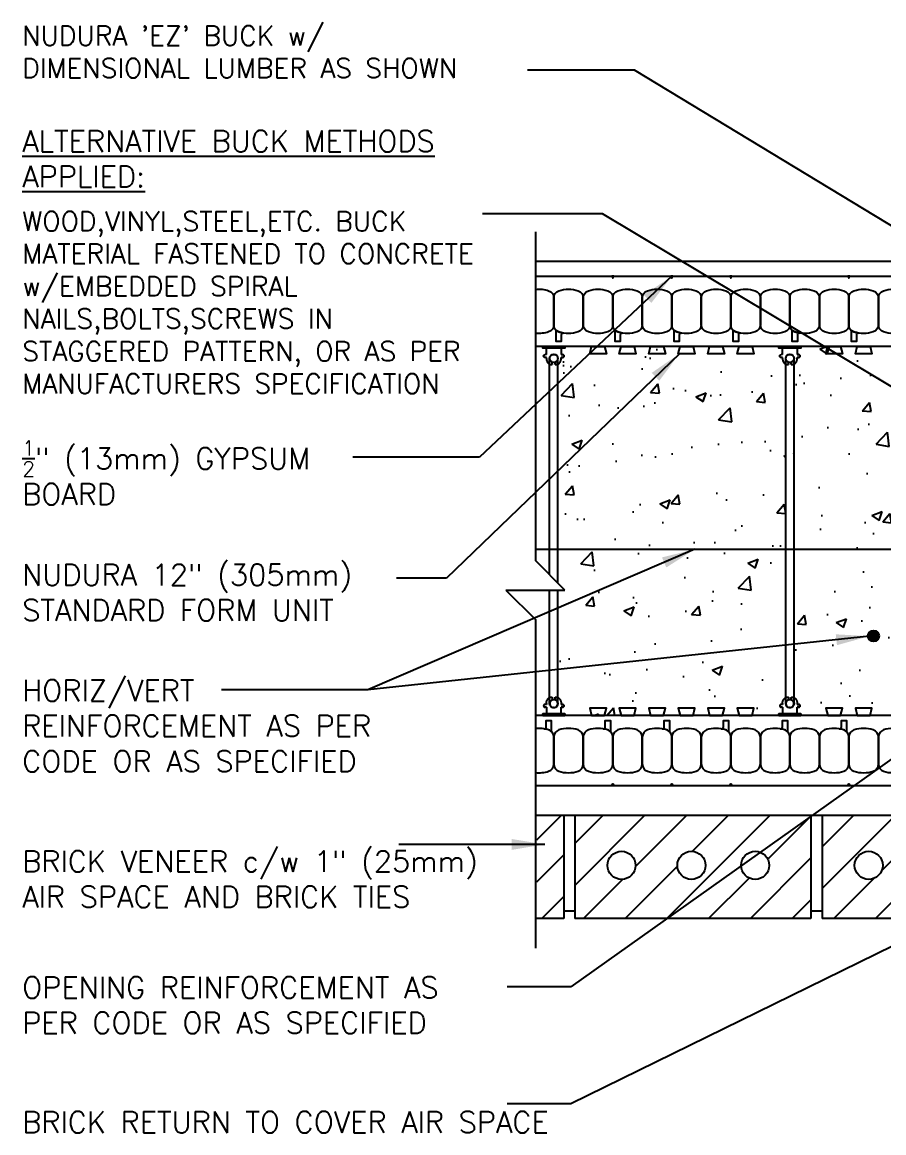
# Model space of a CAD drawing. Header units: inches. Extents: x 2960 to 3017.3, y 412.4 to 491.8.
# Drawn here: x 2960.04 to 2989.23, y 454.15 to 491.76 of the extents above; entities that cross this region are included whole.
import ezdxf

# ---------------------------------------------------------------- set-up
doc = ezdxf.new("R2010")
doc.units = ezdxf.units.IN
doc.header["$LTSCALE"] = 0.5
doc.header["$MEASUREMENT"] = 0
doc.layers.get('0').update_dxf_attribs({"linetype": 'CONTINUOUS'})
for name, color, linetype in [('HATCH', 12, 'CONTINUOUS'), ('LINE18', 9, 'CONTINUOUS'), ('line25', 2, 'CONTINUOUS'), ('LINE50', 5, 'CONTINUOUS'), ('LINE65', 3, 'CONTINUOUS'), ('LINE9', 9, 'CONTINUOUS'), ('TEXT', 4, 'CONTINUOUS')]:
    doc.layers.add(name, color=color, linetype=linetype)
doc.styles.add('DIM', font='romans.shx', dxfattribs={"width": 0.7})
doc.styles.get("Standard").update_dxf_attribs({"font": 'romans.shx'})
doc.dimstyles.new('ext_12', dxfattribs={"dimscale": 12, "dimtxt": 0.09375, "dimasz": 0.09375, "dimexe": 0.09375, "dimexo": 0.0625, "dimgap": 0.0625, "dimtad": 1, "dimdec": 1, "dimzin": 3, "dimdsep": 46, "dimlunit": 4, "dimtxsty": 'DIM', "dimcen": 0.09, "dimdle": 0.09375, "dimclrt": 4, "dimadec": 0, "dimazin": 0, "dimtfac": 1, "dimtdec": 1, "dimtmove": 2, "dimatfit": 3, "dimfxl": 0, "dimfrac": 2, "dimtolj": 1, "dimtzin": 0, "dimarcsym": 0})

# ---------------------------------------------------------------- blocks, each defined once
blk = doc.blocks.new('Connector')
blk.add_point((0.271, 0))
at = {"layer": 'LINE9'}
for p, q in [((0, 0.375), (0, -0.375)), ((0.062, -0.375), (0.062, 0.375)), ((0.281, 0.25), (0.062, 0.25))]:
    blk.add_line(p, q, dxfattribs=at)
for points, weights in [([(0.007, 0.375), (0.004, 0.375), (0, 0.375)], [1, 0.972587069138, 0.950305488115]), ([(0.327, 0.343), (0.308, 0.343), (0.281, 0.317), (0.281, 0.297)], [1, 0.85355339, 0.85355339, 1]), ([(0.328, 0.343), (0.327, 0.343), (0.327, 0.343)], [1, 0.70710678, 1]), ([(0.375, 0.297), (0.375, 0.317), (0.348, 0.343), (0.329, 0.343)], [1, 0.85355339, 0.85355339, 1]), ([(0.406, 0.25), (0.546, 0.25), (0.619, 0.131)], [0.958404415409, 0.794674173519, 0.864651571113]), ([(0.619, 0.052), (0.612, 0.049), (0.604, 0.049)], [0.83615024178, 0.892081430621, 1]), ([(0, -0.375), (0.004, -0.375), (0.007, -0.375)], [0.950305488115, 0.972587069138, 1]), ([(0.281, -0.297), (0.281, -0.317), (0.308, -0.343), (0.327, -0.343)], [1, 0.85355339, 0.85355339, 1]), ([(0.327, -0.343), (0.281, -0.343), (0.281, -0.297)], [1, 0.70710678, 1]), ([(0.329, -0.343), (0.348, -0.343), (0.375, -0.317), (0.375, -0.297)], [1, 0.85355339, 0.85355339, 1]), ([(0.375, -0.297), (0.375, -0.343), (0.329, -0.343)], [1, 0.70710678, 1]), ([(0.619, -0.131), (0.546, -0.25), (0.406, -0.25)], [0.864651574428, 0.794674169686, 0.958404415195]), ([(0.604, -0.049), (0.612, -0.049), (0.619, -0.052)], [1, 0.89208144177, 0.836150253337])]:
    blk.add_rational_spline(points, weights, degree=2, dxfattribs=at)
for points, degree in [([(0, 0.375), (0.002, 0.375), (0.005, 0.375), (0.007, 0.375)], 3), ([(0.007, 0.375), (0.021, 0.375), (0.051, 0.375), (0.062, 0.375), (0.062, 0.375)], 3), ([(0.281, 0.25), (0.281, 0.297)], 1), ([(0.327, 0.343), (0.327, 0.343), (0.328, 0.343), (0.328, 0.343)], 3), ([(0.328, 0.343), (0.329, 0.343), (0.329, 0.343), (0.329, 0.343)], 3), ([(0.375, 0.25), (0.375, 0.297)], 1), ([(0.406, 0.25), (0.375, 0.25)], 1), ([(0.406, 0.25), (0.406, 0.25)], 1), ([(0.406, 0.25), (0.406, 0.25)], 1), ([(0.406, 0.25), (0.406, 0.25)], 1), ([(0.406, 0.25), (0.406, 0.25)], 1), ([(0.406, 0.25), (0.406, 0.25)], 1), ([(0.406, 0.25), (0.406, 0.25)], 1), ([(0.406, 0.25), (0.406, 0.25)], 1), ([(0.406, 0.25), (0.406, 0.25)], 1), ([(0.406, 0.25), (0.406, 0.25)], 1), ([(0.406, 0.25), (0.406, 0.25)], 1), ([(0.406, 0.25), (0.406, 0.25)], 1), ([(0.406, 0.25), (0.406, 0.25)], 1), ([(0.406, 0.25), (0.406, 0.25)], 1), ([(0.406, 0.25), (0.406, 0.25)], 1), ([(0.406, 0.25), (0.406, 0.25)], 1), ([(0.406, 0.25), (0.406, 0.25)], 1), ([(0.406, 0.25), (0.406, 0.25)], 1), ([(0.406, 0.25), (0.406, 0.25)], 1), ([(0.406, 0.25), (0.406, 0.25)], 1), ([(0.406, 0.25), (0.406, 0.25)], 1), ([(0.406, 0.25), (0.406, 0.25)], 1), ([(0.406, 0.25), (0.406, 0.25)], 1), ([(0.406, 0.25), (0.406, 0.25)], 1), ([(0.406, 0.25), (0.406, 0.25)], 1), ([(0.604, 0.049), (0.532, 0.049)], 1), ([(0.532, 0.049), (0.532, 0.049)], 1), ([(0.532, 0.049), (0.532, 0.049)], 1), ([(0.532, 0.049), (0.532, 0.049)], 1), ([(0.532, 0.049), (0.532, 0.049)], 1), ([(0.532, 0.049), (0.532, 0.049)], 1), ([(0.532, 0.049), (0.532, 0.049)], 1), ([(0.532, 0.049), (0.532, 0.049)], 1), ([(0.532, 0.049), (0.532, 0.049)], 1), ([(0.532, 0.049), (0.532, 0.049)], 1), ([(0.532, 0.049), (0.532, 0.049)], 1), ([(0.604, 0.049), (0.609, 0.049), (0.614, 0.05), (0.619, 0.052)], 3), ([(0.604, 0.049), (0.604, 0.049)], 1), ([(0.604, 0.049), (0.604, 0.049)], 1), ([(0.604, 0.049), (0.604, 0.049)], 1), ([(0.604, 0.049), (0.604, 0.049)], 1), ([(0.619, 0.131), (0.619, 0.052)], 1), ([(0.619, 0.131), (0.619, 0.131)], 1), ([(0.619, 0.131), (0.619, 0.131)], 1), ([(0.619, 0.131), (0.619, 0.131)], 1), ([(0.619, 0.131), (0.619, 0.131)], 1), ([(0.007, -0.375), (0.005, -0.375), (0.002, -0.375), (0, -0.375)], 3), ([(0.062, -0.375), (0.062, -0.375), (0.051, -0.375), (0.021, -0.375), (0.007, -0.375)], 3), ([(0.062, -0.25), (0.281, -0.25)], 1), ([(0.281, -0.297), (0.281, -0.25)], 1), ([(0.281, -0.25), (0.281, -0.297)], 1), ([(0.328, -0.343), (0.328, -0.343), (0.327, -0.343), (0.327, -0.343)], 3), ([(0.329, -0.343), (0.329, -0.343), (0.329, -0.343), (0.328, -0.343)], 3), ([(0.375, -0.25), (0.375, -0.297)], 1), ([(0.375, -0.297), (0.375, -0.25)], 1), ([(0.406, -0.25), (0.375, -0.25)], 1), ([(0.406, -0.25), (0.406, -0.25)], 1), ([(0.406, -0.25), (0.406, -0.25)], 1), ([(0.406, -0.25), (0.406, -0.25)], 1), ([(0.406, -0.25), (0.406, -0.25)], 1), ([(0.406, -0.25), (0.406, -0.25)], 1), ([(0.406, -0.25), (0.406, -0.25)], 1), ([(0.406, -0.25), (0.406, -0.25)], 1), ([(0.406, -0.25), (0.406, -0.25)], 1), ([(0.406, -0.25), (0.406, -0.25)], 1), ([(0.406, -0.25), (0.406, -0.25)], 1), ([(0.406, -0.25), (0.406, -0.25)], 1), ([(0.532, -0.049), (0.604, -0.049)], 1), ([(0.604, -0.049), (0.58, -0.049), (0.556, -0.049), (0.532, -0.049)], 3), ([(0.532, -0.049), (0.532, -0.049)], 1), ([(0.532, -0.049), (0.532, -0.049)], 1), ([(0.532, -0.049), (0.532, -0.049)], 1), ([(0.532, -0.049), (0.532, -0.049)], 1), ([(0.619, -0.052), (0.614, -0.05), (0.609, -0.049), (0.604, -0.049)], 3), ([(0.604, -0.049), (0.604, -0.049)], 1), ([(0.604, -0.049), (0.604, -0.049)], 1), ([(0.604, -0.049), (0.604, -0.049)], 1), ([(0.604, -0.049), (0.604, -0.049)], 1), ([(0.604, -0.049), (0.604, -0.049)], 1), ([(0.604, -0.049), (0.604, -0.049)], 1), ([(0.604, -0.049), (0.604, -0.049)], 1), ([(0.604, -0.049), (0.604, -0.049)], 1), ([(0.619, -0.052), (0.619, -0.131)], 1), ([(0.619, -0.131), (0.619, -0.131)], 1), ([(0.619, -0.131), (0.619, -0.131)], 1), ([(0.619, -0.131), (0.619, -0.131)], 1), ([(0.619, -0.131), (0.619, -0.131)], 1)]:
    blk.add_open_spline(points, degree=degree, dxfattribs=at)
for points, weights, knots in [([(0.062, 0.375), (0.062, 0.375), (0.046, 0.375), (0.03, 0.375), (0.007, 0.375)], [0.868718858569, 0.861102746415, 1, 0.861102734288, 0.868718859898], [0, 0, 0, 0.5, 0.5, 1, 1, 1]), ([(0.532, 0.049), (0.472, 0.203), (0.333, 0.113), (0.157, 0), (0.333, -0.113), (0.472, -0.203), (0.532, -0.049)], [0.899508922286, 0.599718215298, 1, 0.54226024, 1, 0.599718224335, 0.899508908749], [0, 0, 0, 0.318112, 0.318112, 0.681888, 0.681888, 1, 1, 1]), ([(0.007, -0.375), (0.03, -0.375), (0.046, -0.375), (0.062, -0.375), (0.062, -0.375)], [0.868718859319, 0.861102739573, 1, 0.861102742958, 0.868718858948], [0, 0, 0, 0.5, 0.5, 1, 1, 1])]:
    blk.add_rational_spline(points, weights, degree=2, knots=knots, dxfattribs=at)

msp = doc.modelspace()

# ---------------------------------------------------------------- hatches: boundary and pattern name
at = {"layer": 'HATCH'}
h = msp.add_hatch(dxfattribs=at)
h.set_pattern_fill('AR-CONC', color=256, scale=0.5)
h.set_pattern_definition([(50, (0, 0), (3.586301, -0.3137607), [0.375, -4.125]), (355, (0, 0), (-0.6937567, 3.7609607), [0.3, -3.3]), (100.45144, (0.299, -0.026), (2.8925442, 3.4472), [0.318701, -3.5057106]), (46.1842, (0, 1), (5.3362067, -0.8275964), [0.5625, -6.1875]), (96.63564, (0.4447, 0.931), (4.67331, 4.870593), [0.478052, -5.258569]), (351.18416, (0, 1), (4.67331, 4.870593), [0.45, -4.95]), (21, (0.5, 0.75), (2.9845353, -2.0130945), [0.375, -4.125]), (326, (0.5, 0.75), (1.2165767, 3.6257502), [0.3, -3.3]), (71.45144, (0.7487, 0.5822), (4.201112, 1.6126558), [0.318701, -3.5057106]), (37.5, (0, 0), (0.0607993, 1.66446927), [0, -3.26, 0, -3.35, 0, -3.3125]), (7.5, (0, 0), (1.3153477, 1.9720586), [0, -1.91, 0, -3.185, 0, -1.2625]), (327.5, (-1.115, 0), (2.6691122, -0.11277436), [0, -1.25, 0, -3.9, 0, -5.175]), (317.5, (-1.615, 0), (2.9159308, 0.500525), [0, -1.625, 0, -2.59, 0, -3.675])])
h.paths.add_polyline_path([(2978.4252295, 480.7729849), (2985.675231, 480.7729849), (2985.9095606, 480.1678175), (2985.9095606, 468.8930586), (2985.675231, 468.2804406), (2978.4252295, 468.2804406), (2978.1812592, 468.8993015), (2978.4277683, 472.5304029), (2978.1812592, 480.1615746)])
h.paths.add_polyline_path([(2986.4252295, 480.7729849), (2993.675231, 480.7729849), (2993.9095606, 480.1678175), (2993.9095606, 468.8930586), (2993.675231, 468.2804406), (2986.4252295, 468.2804406), (2986.1812592, 468.8993015), (2986.1812592, 480.1615746)])
h.paths.add_polyline_path([(2994.4252295, 480.7729849), (2997.4981947, 480.7729849), (2997.4981947, 468.2804029), (2994.4252295, 468.2804029), (2994.1908106, 468.8931195), (2994.1908106, 480.1677566)])
h = msp.add_hatch(dxfattribs=at)
h.set_pattern_fill('ANSI31', color=256, scale=8, style=0)
h.set_pattern_definition([(45, (89.147, 16.6728), (-0.70710678, 0.70710678), [])])
h.paths.add_polyline_path([(2978.3892042, 464.9058107), (2977.4746719, 464.9058107), (2977.4746719, 461.4058107), (2978.3892042, 461.4058107)])
edge = h.paths.add_edge_path()
edge.add_arc((2980.3458021, 463.2074394), 0.4765505, 0, 360)
edge = h.paths.add_edge_path()
edge.add_arc((2982.7149114, 463.2074394), 0.4765505, 0, 360)
edge = h.paths.add_edge_path()
edge.add_arc((2984.8748754, 463.2074394), 0.4765505, 0, 360)
h.paths.add_polyline_path([(2978.7642042, 464.9058107), (2978.7642042, 461.4058107), (2986.7642042, 461.4058107), (2986.7642042, 464.9058107)])
edge = h.paths.add_edge_path()
edge.add_arc((2988.7208021, 463.2074394), 0.4765505, 0, 360)
edge = h.paths.add_edge_path()
edge.add_arc((2991.0899114, 463.2074394), 0.4765505, 0, 360)
edge = h.paths.add_edge_path()
edge.add_arc((2993.2498754, 463.2074394), 0.4765505, 0, 360)
h.paths.add_polyline_path([(2995.1392042, 464.9058107), (2987.1392042, 464.9058107), (2987.1392042, 461.4058107), (2995.1392042, 461.4058107)])
edge = h.paths.add_edge_path()
edge.add_arc((2997.315833, 463.2951394), 0.4765505, 0, 360)
edge = h.paths.add_edge_path()
edge.add_arc((2997.315833, 465.4551034), 0.4765505, 185.98639163, 354.01360837)
edge.add_line((2997.7897847, 465.4054029), (2999.0142042, 465.4054029))
edge.add_line((2999.0142042, 465.4054029), (2999.0142042, 461.4058107))
edge.add_line((2999.0142042, 461.4058107), (2995.5142042, 461.4058107))
edge.add_line((2995.5142042, 461.4058107), (2995.5142042, 465.4054029))
edge.add_line((2995.5142042, 465.4054029), (2996.8418813, 465.4054029))
at = {"layer": 'LINE65'}
msp.add_hatch(color=256, dxfattribs=at).paths.add_polyline_path([(2989.0721615, 470.9756063, 1), (2988.6971615, 470.9756063, 1)])

# ---------------------------------------------------------------- linework, layer by layer
at = {"layer": 'LINE18'}
for p, q in [((2999.6481947, 483.6554029), (2977.4277683, 483.6554029)), ((2977.9095606, 473.0486107), (2977.9095606, 480.3744381)), ((2978.1908106, 472.7673607), (2978.1908106, 480.3744381)), ((2985.9095606, 468.686438), (2985.9095606, 480.3744381)), ((2986.1908106, 468.686438), (2986.1908106, 480.3744381)), ((2977.9095606, 468.686438), (2977.9095606, 472.5304029)), ((2978.1908106, 468.686438), (2978.1908106, 472.5304029))]:
    msp.add_line(p, q, dxfattribs=at)
for centre in [(2978.0501856, 480.3744381), (2986.0501856, 480.3744381), (2978.0501856, 468.686438), (2986.0501856, 468.686438)]:
    msp.add_circle(centre, 0.140625, dxfattribs=at)
at = {"layer": 'line25'}
for p, q in [((2999.0502303, 480.7804029), (2977.4277683, 480.7804029)), ((2998.0502303, 468.2804029), (2977.4277683, 468.2804029)), ((2977.4746719, 464.9058107), (2995.5142042, 464.9058107)), ((2978.3892042, 464.9058107), (2978.3892042, 461.4058107)), ((2978.7642042, 464.9058107), (2978.7642042, 461.4058107)), ((2978.7642042, 464.9058107), (2978.7642042, 461.4058107)), ((2986.7642042, 464.9058107), (2986.7642042, 461.4058107)), ((2987.1392042, 464.9058107), (2987.1392042, 461.4058107)), ((2987.1392042, 464.9058107), (2987.1392042, 461.4058107)), ((2978.7642042, 461.6558107), (2978.3892042, 461.6558107)), ((2987.1392042, 461.6558107), (2986.7642042, 461.6558107)), ((2978.3892042, 461.4058107), (2977.4746719, 461.4058107)), ((2986.7642042, 461.4058107), (2978.7642042, 461.4058107)), ((2995.1392042, 461.4058107), (2987.1392042, 461.4058107))]:
    msp.add_line(p, q, dxfattribs=at)
for points in [[(2979.7690643, 480.7804029), (2979.8313963, 480.5304029), (2979.2690643, 480.5304029), (2979.3313963, 480.7804029)], [(2980.7690643, 480.7804029), (2980.8313963, 480.5304029), (2980.2690643, 480.5304029), (2980.3313963, 480.7804029)], [(2981.7690643, 480.7804029), (2981.8313963, 480.5304029), (2981.2690643, 480.5304029), (2981.3313963, 480.7804029)], [(2982.7690643, 480.7804029), (2982.8313963, 480.5304029), (2982.2690643, 480.5304029), (2982.3313963, 480.7804029)], [(2983.7690643, 480.7804029), (2983.8313963, 480.5304029), (2983.2690643, 480.5304029), (2983.3313963, 480.7804029)], [(2984.7690643, 480.7804029), (2984.8313963, 480.5304029), (2984.2690643, 480.5304029), (2984.3313963, 480.7804029)], [(2987.7690643, 480.7804029), (2987.8313963, 480.5304029), (2987.2690643, 480.5304029), (2987.3313963, 480.7804029)], [(2988.7690643, 480.7804029), (2988.8313963, 480.5304029), (2988.2690643, 480.5304029), (2988.3313963, 480.7804029)], [(2979.7690643, 468.2804029), (2979.8313963, 468.5304029), (2979.2690643, 468.5304029), (2979.3313963, 468.2804029)], [(2980.7690643, 468.2804029), (2980.8313963, 468.5304029), (2980.2690643, 468.5304029), (2980.3313963, 468.2804029)], [(2981.7690643, 468.2804029), (2981.8313963, 468.5304029), (2981.2690643, 468.5304029), (2981.3313963, 468.2804029)], [(2982.7690643, 468.2804029), (2982.8313963, 468.5304029), (2982.2690643, 468.5304029), (2982.3313963, 468.2804029)], [(2983.7690643, 468.2804029), (2983.8313963, 468.5304029), (2983.2690643, 468.5304029), (2983.3313963, 468.2804029)], [(2984.7690643, 468.2804029), (2984.8313963, 468.5304029), (2984.2690643, 468.5304029), (2984.3313963, 468.2804029)], [(2987.7690643, 468.2804029), (2987.8313963, 468.5304029), (2987.2690643, 468.5304029), (2987.3313963, 468.2804029)], [(2988.7690643, 468.2804029), (2988.8313963, 468.5304029), (2988.2690643, 468.5304029), (2988.3313963, 468.2804029)]]:
    msp.add_lwpolyline(points, close=True, dxfattribs=at)
for centre in [(2980.3458021, 463.2074394), (2982.7149114, 463.2074394), (2984.8748754, 463.2074394), (2988.7208021, 463.2074394)]:
    msp.add_circle(centre, 0.4765505, dxfattribs=at)
at = {"layer": 'LINE50'}
for p, q in [((2977.4252303, 483.1554029), (2999.0502303, 483.1554029)), ((2977.4252303, 465.9054029), (2999.0502303, 465.9054029))]:
    msp.add_line(p, q, dxfattribs=at)
at = {"layer": 'LINE65', "flags": 128}
msp.add_lwpolyline([(2977.4277683, 473.9077413), (2995.9981947, 473.9077413)], dxfattribs=at)
at = {"layer": 'LINE65'}
msp.add_circle((2988.8846615, 470.9756063), 0.1875, dxfattribs=at)
at = {"layer": 'LINE9'}
for p, q in [((2977.4277683, 484.6554029), (2977.4277683, 473.5304029)), ((2978.4277683, 472.5304029), (2977.4277683, 473.5304029)), ((2976.4277683, 472.5304029), (2977.4277683, 471.5304029)), ((2976.4277683, 472.5304029), (2978.4277683, 472.5304029)), ((2977.4277683, 471.5304029), (2977.4277683, 460.4054029))]:
    msp.add_line(p, q, dxfattribs=at)
for points in [[(2980.0189803, 483.1554029), (2980.0502303, 483.0909181), (2980.0814803, 483.1554029)], [(2982.0189803, 483.1554029), (2982.0502303, 483.0909181), (2982.0814803, 483.1554029)], [(2984.0189803, 483.1554029), (2984.0502303, 483.0909181), (2984.0814803, 483.1554029)], [(2988.0189803, 483.1554029), (2988.0502303, 483.0909181), (2988.0814803, 483.1554029)], [(2980.0189803, 465.9054029), (2980.0502303, 465.9698877), (2980.0814803, 465.9054029)], [(2982.0189803, 465.9054029), (2982.0502303, 465.9698877), (2982.0814803, 465.9054029)], [(2984.0189803, 465.9054029), (2984.0502303, 465.9698877), (2984.0814803, 465.9054029)], [(2988.0189803, 465.9054029), (2988.0502303, 465.9698877), (2988.0814803, 465.9054029)]]:
    msp.add_lwpolyline(points, close=True, dxfattribs=at)
for points in [[(2977.4252303, 482.7105244, -0.1080897437), (2977.8771533, 482.6663567, -0.3253046293), (2978.0502303, 482.4284852), (2978.0502303, 481.5073206, -0.3253046293), (2977.8771533, 481.2694491, -0.1074814742), (2977.4277683, 481.2249839, -0.1074814742)], [(2977.4252303, 466.3502815, 0.1080897437), (2977.8771533, 466.3944491, 0.3253046293), (2978.0502303, 466.6323206), (2978.0502303, 467.5534852, 0.3253046293), (2977.8771533, 467.7913567, 0.1074814742), (2977.4277683, 467.8358219, 0.1074814742)]]:
    msp.add_lwpolyline(points, format="xyb", dxfattribs=at)
for points in [[(2978.8771533, 481.2694491, -0.1576707808), (2978.2233072, 481.2694491, -0.3253046293), (2978.0502303, 481.5073206), (2978.0502303, 482.4284852, -0.3253046293), (2978.2233072, 482.6663567, -0.1576707808), (2978.8771533, 482.6663567, -0.3253046293), (2979.0502303, 482.4284852), (2979.0502303, 481.5073206, -0.3253046293)], [(2979.8771533, 481.2694491, -0.1576707808), (2979.2233072, 481.2694491, -0.3253046293), (2979.0502303, 481.5073206), (2979.0502303, 482.4284852, -0.3253046293), (2979.2233072, 482.6663567, -0.1576707808), (2979.8771533, 482.6663567, -0.3253046293), (2980.0502303, 482.4284852), (2980.0502303, 481.5073206, -0.3253046293)], [(2980.8771533, 481.2694491, -0.1576707808), (2980.2233072, 481.2694491, -0.3253046293), (2980.0502303, 481.5073206), (2980.0502303, 482.4284852, -0.3253046293), (2980.2233072, 482.6663567, -0.1576707808), (2980.8771533, 482.6663567, -0.3253046293), (2981.0502303, 482.4284852), (2981.0502303, 481.5073206, -0.3253046293)], [(2981.8771533, 481.2694491, -0.1576707808), (2981.2233072, 481.2694491, -0.3253046293), (2981.0502303, 481.5073206), (2981.0502303, 482.4284852, -0.3253046293), (2981.2233072, 482.6663567, -0.1576707808), (2981.8771533, 482.6663567, -0.3253046293), (2982.0502303, 482.4284852), (2982.0502303, 481.5073206, -0.3253046293)], [(2982.8771533, 481.2694491, -0.1576707808), (2982.2233072, 481.2694491, -0.3253046293), (2982.0502303, 481.5073206), (2982.0502303, 482.4284852, -0.3253046293), (2982.2233072, 482.6663567, -0.1576707808), (2982.8771533, 482.6663567, -0.3253046293), (2983.0502303, 482.4284852), (2983.0502303, 481.5073206, -0.3253046293)], [(2983.8771533, 481.2694491, -0.1576707808), (2983.2233072, 481.2694491, -0.3253046293), (2983.0502303, 481.5073206), (2983.0502303, 482.4284852, -0.3253046293), (2983.2233072, 482.6663567, -0.1576707808), (2983.8771533, 482.6663567, -0.3253046293), (2984.0502303, 482.4284852), (2984.0502303, 481.5073206, -0.3253046293)], [(2984.8771533, 481.2694491, -0.1576707808), (2984.2233072, 481.2694491, -0.3253046293), (2984.0502303, 481.5073206), (2984.0502303, 482.4284852, -0.3253046293), (2984.2233072, 482.6663567, -0.1576707808), (2984.8771533, 482.6663567, -0.3253046293), (2985.0502303, 482.4284852), (2985.0502303, 481.5073206, -0.3253046293)], [(2985.8771533, 481.2694491, -0.1576707808), (2985.2233072, 481.2694491, -0.3253046293), (2985.0502303, 481.5073206), (2985.0502303, 482.4284852, -0.3253046293), (2985.2233072, 482.6663567, -0.1576707808), (2985.8771533, 482.6663567, -0.3253046293), (2986.0502303, 482.4284852), (2986.0502303, 481.5073206, -0.3253046293)], [(2986.8771533, 481.2694491, -0.1576707808), (2986.2233072, 481.2694491, -0.3253046293), (2986.0502303, 481.5073206), (2986.0502303, 482.4284852, -0.3253046293), (2986.2233072, 482.6663567, -0.1576707808), (2986.8771533, 482.6663567, -0.3253046293), (2987.0502303, 482.4284852), (2987.0502303, 481.5073206, -0.3253046293)], [(2987.8771533, 481.2694491, -0.1576707808), (2987.2233072, 481.2694491, -0.3253046293), (2987.0502303, 481.5073206), (2987.0502303, 482.4284852, -0.3253046293), (2987.2233072, 482.6663567, -0.1576707808), (2987.8771533, 482.6663567, -0.3253046293), (2988.0502303, 482.4284852), (2988.0502303, 481.5073206, -0.3253046293)], [(2988.8771533, 481.2694491, -0.1576707808), (2988.2233072, 481.2694491, -0.3253046293), (2988.0502303, 481.5073206), (2988.0502303, 482.4284852, -0.3253046293), (2988.2233072, 482.6663567, -0.1576707808), (2988.8771533, 482.6663567, -0.3253046293), (2989.0502303, 482.4284852), (2989.0502303, 481.5073206, -0.3253046293)], [(2989.8771533, 481.2694491, -0.1576707808), (2989.2233072, 481.2694491, -0.3253046293), (2989.0502303, 481.5073206), (2989.0502303, 482.4284852, -0.3253046293), (2989.2233072, 482.6663567, -0.1576707808), (2989.8771533, 482.6663567, -0.3253046293), (2990.0502303, 482.4284852), (2990.0502303, 481.5073206, -0.3253046293)], [(2978.2233072, 481.2694491, 0.0372666955), (2978.3770026, 481.2321194, 0.463035607), (2978.3043127, 481.1704556), (2978.3043127, 480.9488573), (2978.133481, 480.9488573), (2978.133481, 481.2949506, 0.189002358), (2978.1168309, 481.3374246, 0.1284073578)], [(2980.2233072, 481.2694491, 0.0372666955), (2980.3770026, 481.2321194, 0.463035607), (2980.3043127, 481.1704556), (2980.3043127, 480.9488573), (2980.133481, 480.9488573), (2980.133481, 481.2949506, 0.189002358), (2980.1168309, 481.3374246, 0.1284073578)], [(2982.2233072, 481.2694491, 0.0372666955), (2982.3770026, 481.2321194, 0.463035607), (2982.3043127, 481.1704556), (2982.3043127, 480.9488573), (2982.133481, 480.9488573), (2982.133481, 481.2949506, 0.189002358), (2982.1168309, 481.3374246, 0.1284073578)], [(2984.2233072, 481.2694491, 0.0372666955), (2984.3770026, 481.2321194, 0.463035607), (2984.3043127, 481.1704556), (2984.3043127, 480.9488573), (2984.133481, 480.9488573), (2984.133481, 481.2949506, 0.189002358), (2984.1168309, 481.3374246, 0.1284073578)], [(2986.2233072, 481.2694491, 0.0372666955), (2986.3770026, 481.2321194, 0.463035607), (2986.3043127, 481.1704556), (2986.3043127, 480.9488573), (2986.133481, 480.9488573), (2986.133481, 481.2949506, 0.189002358), (2986.1168309, 481.3374246, 0.1284073578)], [(2988.2233072, 481.2694491, 0.0372666955), (2988.3770026, 481.2321194, 0.463035607), (2988.3043127, 481.1704556), (2988.3043127, 480.9488573), (2988.133481, 480.9488573), (2988.133481, 481.2949506, 0.189002358), (2988.1168309, 481.3374246, 0.1284073578)], [(2977.8771533, 467.7913567, 0.0372666955), (2977.723458, 467.8286865, 0.463035607), (2977.7961478, 467.8903502), (2977.7961478, 468.1119486), (2977.9669795, 468.1119486), (2977.9669795, 467.7658553, 0.189002358), (2977.9836297, 467.7233812, 0.1284073578)], [(2978.8771533, 467.7913567, 0.1576707808), (2978.2233072, 467.7913567, 0.3253046293), (2978.0502303, 467.5534852), (2978.0502303, 466.6323206, 0.3253046293), (2978.2233072, 466.3944491, 0.1576707808), (2978.8771533, 466.3944491, 0.3253046293), (2979.0502303, 466.6323206), (2979.0502303, 467.5534852, 0.3253046293)], [(2979.8771533, 467.7913567, 0.1576707808), (2979.2233072, 467.7913567, 0.3253046293), (2979.0502303, 467.5534852), (2979.0502303, 466.6323206, 0.3253046293), (2979.2233072, 466.3944491, 0.1576707808), (2979.8771533, 466.3944491, 0.3253046293), (2980.0502303, 466.6323206), (2980.0502303, 467.5534852, 0.3253046293)], [(2979.8771533, 467.7913567, 0.0372666955), (2979.723458, 467.8286865, 0.463035607), (2979.7961478, 467.8903502), (2979.7961478, 468.1119486), (2979.9669795, 468.1119486), (2979.9669795, 467.7658553, 0.189002358), (2979.9836297, 467.7233812, 0.1284073578)], [(2980.8771533, 467.7913567, 0.1576707808), (2980.2233072, 467.7913567, 0.3253046293), (2980.0502303, 467.5534852), (2980.0502303, 466.6323206, 0.3253046293), (2980.2233072, 466.3944491, 0.1576707808), (2980.8771533, 466.3944491, 0.3253046293), (2981.0502303, 466.6323206), (2981.0502303, 467.5534852, 0.3253046293)], [(2981.8771533, 467.7913567, 0.1576707808), (2981.2233072, 467.7913567, 0.3253046293), (2981.0502303, 467.5534852), (2981.0502303, 466.6323206, 0.3253046293), (2981.2233072, 466.3944491, 0.1576707808), (2981.8771533, 466.3944491, 0.3253046293), (2982.0502303, 466.6323206), (2982.0502303, 467.5534852, 0.3253046293)], [(2981.8771533, 467.7913567, 0.0372666955), (2981.723458, 467.8286865, 0.463035607), (2981.7961478, 467.8903502), (2981.7961478, 468.1119486), (2981.9669795, 468.1119486), (2981.9669795, 467.7658553, 0.189002358), (2981.9836297, 467.7233812, 0.1284073578)], [(2982.8771533, 467.7913567, 0.1576707808), (2982.2233072, 467.7913567, 0.3253046293), (2982.0502303, 467.5534852), (2982.0502303, 466.6323206, 0.3253046293), (2982.2233072, 466.3944491, 0.1576707808), (2982.8771533, 466.3944491, 0.3253046293), (2983.0502303, 466.6323206), (2983.0502303, 467.5534852, 0.3253046293)], [(2983.8771533, 467.7913567, 0.1576707808), (2983.2233072, 467.7913567, 0.3253046293), (2983.0502303, 467.5534852), (2983.0502303, 466.6323206, 0.3253046293), (2983.2233072, 466.3944491, 0.1576707808), (2983.8771533, 466.3944491, 0.3253046293), (2984.0502303, 466.6323206), (2984.0502303, 467.5534852, 0.3253046293)], [(2983.8771533, 467.7913567, 0.0372666955), (2983.723458, 467.8286865, 0.463035607), (2983.7961478, 467.8903502), (2983.7961478, 468.1119486), (2983.9669795, 468.1119486), (2983.9669795, 467.7658553, 0.189002358), (2983.9836297, 467.7233812, 0.1284073578)], [(2984.8771533, 467.7913567, 0.1576707808), (2984.2233072, 467.7913567, 0.3253046293), (2984.0502303, 467.5534852), (2984.0502303, 466.6323206, 0.3253046293), (2984.2233072, 466.3944491, 0.1576707808), (2984.8771533, 466.3944491, 0.3253046293), (2985.0502303, 466.6323206), (2985.0502303, 467.5534852, 0.3253046293)], [(2985.8771533, 467.7913567, 0.1576707808), (2985.2233072, 467.7913567, 0.3253046293), (2985.0502303, 467.5534852), (2985.0502303, 466.6323206, 0.3253046293), (2985.2233072, 466.3944491, 0.1576707808), (2985.8771533, 466.3944491, 0.3253046293), (2986.0502303, 466.6323206), (2986.0502303, 467.5534852, 0.3253046293)], [(2985.8771533, 467.7913567, 0.0372666955), (2985.723458, 467.8286865, 0.463035607), (2985.7961478, 467.8903502), (2985.7961478, 468.1119486), (2985.9669795, 468.1119486), (2985.9669795, 467.7658553, 0.189002358), (2985.9836297, 467.7233812, 0.1284073578)], [(2986.8771533, 467.7913567, 0.1576707808), (2986.2233072, 467.7913567, 0.3253046293), (2986.0502303, 467.5534852), (2986.0502303, 466.6323206, 0.3253046293), (2986.2233072, 466.3944491, 0.1576707808), (2986.8771533, 466.3944491, 0.3253046293), (2987.0502303, 466.6323206), (2987.0502303, 467.5534852, 0.3253046293)], [(2987.8771533, 467.7913567, 0.1576707808), (2987.2233072, 467.7913567, 0.3253046293), (2987.0502303, 467.5534852), (2987.0502303, 466.6323206, 0.3253046293), (2987.2233072, 466.3944491, 0.1576707808), (2987.8771533, 466.3944491, 0.3253046293), (2988.0502303, 466.6323206), (2988.0502303, 467.5534852, 0.3253046293)], [(2987.8771533, 467.7913567, 0.0372666955), (2987.723458, 467.8286865, 0.463035607), (2987.7961478, 467.8903502), (2987.7961478, 468.1119486), (2987.9669795, 468.1119486), (2987.9669795, 467.7658553, 0.189002358), (2987.9836297, 467.7233812, 0.1284073578)], [(2988.8771533, 467.7913567, 0.1576707808), (2988.2233072, 467.7913567, 0.3253046293), (2988.0502303, 467.5534852), (2988.0502303, 466.6323206, 0.3253046293), (2988.2233072, 466.3944491, 0.1576707808), (2988.8771533, 466.3944491, 0.3253046293), (2989.0502303, 466.6323206), (2989.0502303, 467.5534852, 0.3253046293)], [(2989.8771533, 467.7913567, 0.1576707808), (2989.2233072, 467.7913567, 0.3253046293), (2989.0502303, 467.5534852), (2989.0502303, 466.6323206, 0.3253046293), (2989.2233072, 466.3944491, 0.1576707808), (2989.8771533, 466.3944491, 0.3253046293), (2990.0502303, 466.6323206), (2990.0502303, 467.5534852, 0.3253046293)]]:
    msp.add_lwpolyline(points, format="xyb", close=True, dxfattribs=at)

# ---------------------------------------------------------------- block references
at = {"layer": 'LINE18', "xscale": -1, "rotation": 90}
for p in [(2978.0502303, 480.7804029), (2986.0502303, 480.7804029)]:
    msp.add_blockref('Connector', p, dxfattribs=at)
at = {"layer": 'LINE18', "rotation": 90}
for p in [(2978.0502303, 468.2804732), (2986.0502303, 468.2804732)]:
    msp.add_blockref('Connector', p, dxfattribs=at)

# ---------------------------------------------------------------- texts
at = {"layer": 'TEXT', "char_height": 0.72, "attachment_point": 4}
for s, insert, width in [("{\\H0.9167x;NUDURA 'EZ' BUCK w/ DIMENSIONAL LUMBER AS SHOWN}", (2960.0380943, 490.7507016), 17.176884001), ('{\\LALTERNATIVE BUCK METHODS APPLIED:}', (2960.0380943, 487.1291261), 17.176884001), ('{\\H0.9167x;WOOD,VINYL,STEEL,ETC. BUCK MATERIAL FASTENED TO CONCRETE w/EMBEDDED SPIRAL NAILS,BOLTS,SCREWS IN STAGGERED PATTERN, OR AS PER MANUFACTURERS SPECIFICATION}', (2960.0380943, 482.2669979), 17.176884001), ('\\A1;{\\H0.70008x;\\S1/2;\\H1.429x;" (13mm) GYPSUM\\PBOARD}', (2960.0380943, 476.5022026), 17.176884001), ('\\A1;{\\H1.0004x;NUDURA 12" (305mm) STANDARD FORM UNIT}', (2960.0380943, 472.4458365), 17.176884001), ('\\A1;{\\H1.0004x;HORIZ/VERT REINFORCEMENT AS PER CODE OR AS SPECIFIED}', (2960.0380943, 467.9297851), 14.940344242), ('\\A1;{\\H1.0004x;BRICK VENEER c/w 1" (25mm) AIR SPACE AND BRICK TIES}', (2960.0380943, 462.74254), 17.176884001), ('\\A1;{\\H1.0004x;OPENING REINFORCEMENT AS PER CODE OR AS SPECIFIED}', (2960.0380943, 458.4733731), 17.176884001), ('\\A1;{\\H1.0004x;BRICK RETURN TO COVER AIR SPACE}', (2960.0380943, 454.5113859), 17.176884001)]:
    msp.add_mtext(s, dxfattribs=dict(at, insert=insert, width=width))

# ---------------------------------------------------------------- leaders
at = {"layer": 'TEXT'}
for points in [[(2997.3950983, 480.0779029), (2980.7888816, 490.1328761), (2977.1647469, 490.1328761)], [(2997.5288299, 474.6064478), (2979.7004901, 485.2703515), (2975.6312216, 485.2703515)], [(2982.0502303, 483.1554029), (2975.5304517, 477.0337943), (2971.2443086, 477.0337943)], [(2982.3083425, 480.5304029), (2974.4151045, 472.9317751), (2972.7179827, 472.9317751)], [(2982.8250763, 473.9077413), (2971.7544199, 469.1518248)], [(2988.7443229, 470.965776), (2971.7544199, 469.1518248), (2966.7970229, 469.1518248)], [(2995.6577903, 471.1807046), (2978.6292105, 459.0951628), (2976.4749208, 459.0951628)], [(2977.7438682, 463.9155888), (2972.8025527, 463.9155888)], [(2995.5142042, 463.4056068), (2978.6292105, 455.1331756), (2976.4749208, 455.1331756)]]:
    msp.add_leader(points, dimstyle='ext_12', override={"dimgap": 0.0625, "dimtad": 0}, dxfattribs=at)

doc.saveas('drawing.dxf')
